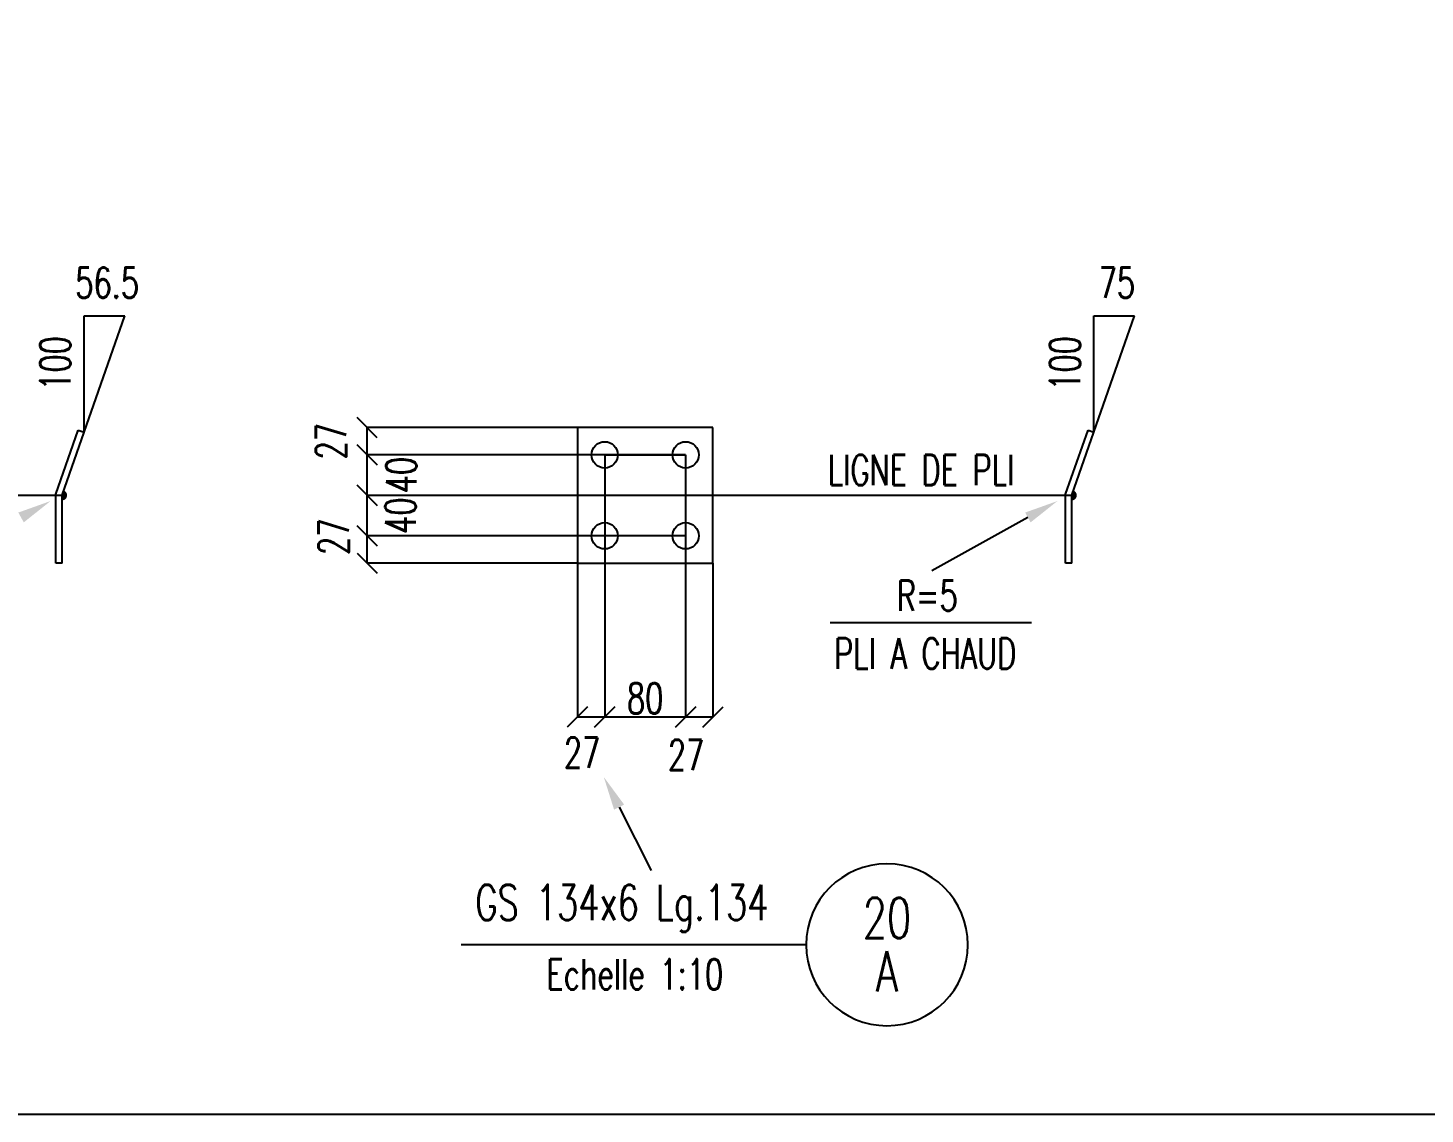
# Model space of a CAD drawing. Header units: feet. Extents: x 261 to 12426, y 75 to 8685.
# Drawn here: x 6269 to 8340, y 75 to 1685 of the extents above; entities that cross this region are included whole.
import ezdxf
from ezdxf.enums import TextEntityAlignment as Align

# ---------------------------------------------------------------- set-up
doc = ezdxf.new("R2010")
doc.units = ezdxf.units.FT
doc.header["$LTSCALE"] = 150
doc.header["$MEASUREMENT"] = 0
doc.linetypes.add('DASHDOT', pattern=[1, 0.5, -0.25, 0, -0.25])
doc.layers.get('0').update_dxf_attribs({"linetype": 'CONTINUOUS'})
for name, color, linetype in [('BOLLINI_5', 7, 'CONTINUOUS'), ('FORI', 2, 'CONTINUOUS'), ('LINEE_PIASTRE', 2, 'CONTINUOUS'), ('LS', 7, 'CONTINUOUS'), ('MZ', 6, 'DASHDOT'), ('PIASTRE', 5, 'CONTINUOUS'), ('PIEGA_F_34071_50', 2, 'CONTINUOUS'), ('QT_MPR', 7, 'CONTINUOUS'), ('SEZIONI', 7, 'CONTINUOUS')]:
    doc.layers.add(name, color=color, linetype=linetype)
doc.styles.add('PIEGATI', font='ROMANS8.shx', dxfattribs={"width": 0.7})
doc.styles.add('QUOTE', font='ROMANS8.SHX', dxfattribs={"width": 0.7})
doc.styles.add('RQL', font='ROMANS8.SHX', dxfattribs={"width": 0.7})
doc.styles.add('RS', font='ROMANS8.shx', dxfattribs={"width": 0.7})
doc.styles.get("Standard").update_dxf_attribs({"font": 'ROMANS8.SHX', "width": 0.7})
doc.dimstyles.new('TRATTO', dxfattribs={"dimscale": 0, "dimtxt": 45, "dimasz": 30, "dimexe": 0, "dimexo": 0.06, "dimgap": 5, "dimtad": 1, "dimzin": 0, "dimdsep": 46, "dimtxsty": 'RS', "dimblk1": 'OBLIQUE', "dimblk2": 'OBLIQUE', "dimsah": 1, "dimcen": 0.09, "dimclrd": 2, "dimclre": 2, "dimclrt": 7, "dimadec": 0, "dimazin": 0, "dimtfac": 1, "dimtix": 1, "dimtmove": 2, "dimatfit": 3, "dimfxl": 1, "dimtolj": 1, "dimtzin": 0, "dimarcsym": 0})

# ---------------------------------------------------------------- blocks, each defined once
blk = doc.blocks.new('16')
blk.add_circle((0, 0), 1)
blk = doc.blocks.new('MRKR_98')
blk.add_point((0, 0))
at = {"color": 7, "style": 'QUOTE', "width": 0.5, "flags": 1}
for tag, p in [('TI', (3.7, 6.8)), ('NFORI', (3.7, 5.3)), ('AUX2', (3.7, 4.9)), ('FAM', (3.7, 4.5)), ('AUX1', (3.7, 4.2)), ('COMMESSA', (3.7, 3.8)), ('SPESSORE', (3.7, 2.5)), ('SV', (3.7, 1.8)), ('QUA', (3.7, 1.1)), ('DI_S', (3.7, 6.4)), ('D_S', (3.7, 6)), ('E_S', (3.7, 5.7)), ('MD', (3.7, 3.5)), ('MP', (3.7, 3.2)), ('LARGHEZZA', (3.7, 2.8)), ('NP', (3.7, 2.1)), ('PESO', (3.7, 1.4)), ('LUN', (3.7, 0.8)), ('PROF', (3.7, 0.4)), ('POS', (3.7, 0.1))]:
    blk.add_attdef(tag, p, '', height=0.2, dxfattribs=at)
at = {"color": 7, "flags": 1}
for tag, p in [('LAV1', (5.3, 6.9)), ('LAV2', (5.3, 6.5)), ('LAV3', (5.3, 6.2)), ('LAV4', (5.3, 5.9)), ('LAV5', (5.3, 5.5)), ('LAV6', (5.3, 5.2)), ('LAV7', (5.3, 4.9)), ('LAV8', (5.3, 4.5)), ('LAV9', (5.3, 4.2)), ('LAV10', (5.3, 3.9))]:
    blk.add_attdef(tag, p, '', height=0.2, dxfattribs=at)
blk = doc.blocks.new('_OBLIQUE')
at = {"color": 0, "linetype": 'ByBlock'}
blk.add_line((-0.5, -0.5), (0.5, 0.5), dxfattribs=at)
blk = doc.blocks.new('*D210')
at = {"layer": 'QT_MPR', "color": 2, "lineweight": -2, "transparency": 16777216}
for p, q in [((7243.6, 932.4), (6771.7, 932.4)), ((6771.7, 891.9), (6771.7, 932.4)), ((7083.1, 891.9), (6771.7, 891.9))]:
    blk.add_line(p, q, dxfattribs=at)
at = {"layer": 'QT_MPR', "color": 2, "lineweight": -2, "transparency": 16777216, "xscale": 30, "yscale": 30, "zscale": 30}
for p, rotation in [((6771.7, 932.4), 90), ((6771.7, 891.9), 270)]:
    blk.add_blockref('_OBLIQUE', p, dxfattribs=dict(at, rotation=rotation))
at = {"layer": 'QT_MPR', "color": 7, "transparency": 16777216, "insert": (6721.8, 931), "char_height": 45, "attachment_point": 5, "rotation": 90, "style": 'RS'}
blk.add_mtext('\\A1;27', dxfattribs=at)
blk = doc.blocks.new('*D211')
at = {"layer": 'QT_MPR', "color": 2, "lineweight": -2, "transparency": 16777216}
for p, q in [((7083.1, 992.4), (6771.7, 992.4)), ((6771.7, 932.4), (6771.7, 992.4)), ((7243.6, 932.4), (6771.7, 932.4))]:
    blk.add_line(p, q, dxfattribs=at)
at = {"layer": 'QT_MPR', "color": 2, "lineweight": -2, "transparency": 16777216, "xscale": 30, "yscale": 30, "zscale": 30}
for p, rotation in [((6771.7, 992.4), 90), ((6771.7, 932.4), 270)]:
    blk.add_blockref('_OBLIQUE', p, dxfattribs=dict(at, rotation=rotation))
at = {"layer": 'QT_MPR', "color": 7, "transparency": 16777216, "insert": (6821.1, 962.2), "char_height": 45, "attachment_point": 5, "rotation": 90, "style": 'RS'}
blk.add_mtext('\\A1;40', dxfattribs=at)
blk = doc.blocks.new('*D212')
at = {"layer": 'QT_MPR', "color": 2, "lineweight": -2, "transparency": 16777216}
for p, q in [((7083.1, 1092.9), (6771.7, 1092.9)), ((6771.7, 1052.4), (6771.7, 1092.9)), ((7123.6, 1052.4), (6771.7, 1052.4))]:
    blk.add_line(p, q, dxfattribs=at)
at = {"layer": 'QT_MPR', "color": 2, "lineweight": -2, "transparency": 16777216, "xscale": 30, "yscale": 30, "zscale": 30}
for p, rotation in [((6771.7, 1092.9), 90), ((6771.7, 1052.4), 270)]:
    blk.add_blockref('_OBLIQUE', p, dxfattribs=dict(at, rotation=rotation))
at = {"layer": 'QT_MPR', "color": 7, "transparency": 16777216, "insert": (6717.9, 1072.7), "char_height": 45, "attachment_point": 5, "rotation": 90, "style": 'RS'}
blk.add_mtext('\\A1;27', dxfattribs=at)
blk = doc.blocks.new('*D213')
at = {"layer": 'QT_MPR', "color": 2, "lineweight": -2, "transparency": 16777216}
for p, q in [((7243.7, 1052.4), (7243.7, 663.9)), ((7123.7, 932.4), (7123.7, 663.9)), ((7123.7, 663.9), (7243.7, 663.9))]:
    blk.add_line(p, q, dxfattribs=at)
at = {"layer": 'QT_MPR', "color": 2, "lineweight": -2, "transparency": 16777216, "xscale": 30, "yscale": 30, "zscale": 30, "rotation": 180}
blk.add_blockref('_OBLIQUE', (7123.7, 663.9), dxfattribs=at)
at = {"layer": 'QT_MPR', "color": 2, "lineweight": -2, "transparency": 16777216, "xscale": 30, "yscale": 30, "zscale": 30}
blk.add_blockref('_OBLIQUE', (7243.7, 663.9), dxfattribs=at)
at = {"layer": 'QT_MPR', "color": 7, "transparency": 16777216, "insert": (7183.7, 691.4), "char_height": 45, "attachment_point": 5, "style": 'RS'}
blk.add_mtext('\\A1;80', dxfattribs=at)
blk = doc.blocks.new('*D214')
at = {"layer": 'QT_MPR', "color": 2, "lineweight": -2, "transparency": 16777216}
for p, q in [((7123.7, 932.4), (7123.7, 663.9)), ((7083.2, 891.9), (7083.2, 663.9)), ((7083.2, 663.9), (7123.7, 663.9))]:
    blk.add_line(p, q, dxfattribs=at)
at = {"layer": 'QT_MPR', "color": 2, "lineweight": -2, "transparency": 16777216, "xscale": 30, "yscale": 30, "zscale": 30, "rotation": 180}
blk.add_blockref('_OBLIQUE', (7083.2, 663.9), dxfattribs=at)
at = {"layer": 'QT_MPR', "color": 2, "lineweight": -2, "transparency": 16777216, "xscale": 30, "yscale": 30, "zscale": 30}
blk.add_blockref('_OBLIQUE', (7123.7, 663.9), dxfattribs=at)
at = {"layer": 'QT_MPR', "color": 7, "transparency": 16777216, "insert": (7090.2, 610.9), "char_height": 45, "attachment_point": 5, "style": 'RS'}
blk.add_mtext('\\A1;27', dxfattribs=at)
blk = doc.blocks.new('*D215')
at = {"layer": 'QT_MPR', "color": 2, "lineweight": -2, "transparency": 16777216}
for p, q in [((7243.7, 1052.4), (7243.7, 663.9)), ((7284.2, 891.9), (7284.2, 663.9)), ((7243.7, 663.9), (7284.2, 663.9))]:
    blk.add_line(p, q, dxfattribs=at)
at = {"layer": 'QT_MPR', "color": 2, "lineweight": -2, "transparency": 16777216, "xscale": 30, "yscale": 30, "zscale": 30, "rotation": 180}
blk.add_blockref('_OBLIQUE', (7243.7, 663.9), dxfattribs=at)
at = {"layer": 'QT_MPR', "color": 2, "lineweight": -2, "transparency": 16777216, "xscale": 30, "yscale": 30, "zscale": 30}
blk.add_blockref('_OBLIQUE', (7284.2, 663.9), dxfattribs=at)
at = {"layer": 'QT_MPR', "color": 7, "transparency": 16777216, "insert": (7244.3, 607.5), "char_height": 45, "attachment_point": 5, "style": 'RS'}
blk.add_mtext('\\A1;27', dxfattribs=at)
blk = doc.blocks.new('*D216')
at = {"layer": 'QT_MPR', "color": 2, "lineweight": -2, "transparency": 16777216}
for p, q in [((7243.6, 1052.4), (6771.7, 1052.4)), ((6771.7, 992.4), (6771.7, 1052.4)), ((7083.1, 992.4), (6771.7, 992.4))]:
    blk.add_line(p, q, dxfattribs=at)
at = {"layer": 'QT_MPR', "color": 2, "lineweight": -2, "transparency": 16777216, "xscale": 30, "yscale": 30, "zscale": 30}
for p, rotation in [((6771.7, 1052.4), 90), ((6771.7, 992.4), 270)]:
    blk.add_blockref('_OBLIQUE', p, dxfattribs=dict(at, rotation=rotation))
at = {"layer": 'QT_MPR', "color": 7, "transparency": 16777216, "insert": (6822.2, 1022.4), "char_height": 45, "attachment_point": 5, "rotation": 90, "style": 'RS'}
blk.add_mtext('\\A1;40', dxfattribs=at)
blk = doc.blocks.new('LPIEGA')
at = {"color": 0, "linetype": 'ByBlock'}
blk.add_line((0, 0), (1, 0), dxfattribs=at)
at = {"color": 0}
for tag, p in [('VUOTO3', (1, 13)), ('VUOTO2', (1, 11)), ('VUOTO1', (1, 9))]:
    blk.add_attdef(tag, p, '', height=1, dxfattribs=at)
at = {"color": 0, "flags": 1}
for tag, p in [('ANG_PIE', (1, 7)), ('INC_PIE', (1, 5)), ('CF', (1, 3)), ('RAGGIO', (1, 1))]:
    blk.add_attdef(tag, p, '', height=1, dxfattribs=at)
blk = doc.blocks.new('YYY')
blk.add_circle((0, 0), 8)
at = {"color": 3, "style": 'RQL', "width": 0.7}
for tag, p in [('POS3', (0, 0.65)), ('POS2', (0, -4.63))]:
    blk.add_attdef(tag, text='', height=4, dxfattribs=at).set_placement(p, align=Align.CENTER)
at = {"style": 'RQL', "width": 0.7, "flags": 1}
blk.add_attdef('TIPO', text='', height=3, dxfattribs=at).set_placement((0, 0), align=Align.MIDDLE_CENTER)

msp = doc.modelspace()

# ---------------------------------------------------------------- linework, layer by layer
at = {"layer": 'LINEE_PIASTRE'}
for p, q in [((7083.203, 1092.937), (7083.203, 891.937)), ((7284.203, 1092.937), (7083.203, 1092.937)), ((7284.203, 891.937), (7284.203, 1092.937)), ((7083.203, 891.937), (7284.203, 891.937))]:
    msp.add_line(p, q, dxfattribs=at)
at = {"layer": 'LS', "color": 6}
for p, q in [((6352.08, 1085.851), (6412.57, 1258.678)), ((6352.08, 1085.851), (6352.08, 1258.678)), ((6352.08, 1258.678), (6412.57, 1258.678)), ((7848.587, 1085.851), (7909.076, 1258.678)), ((7848.587, 1258.678), (7909.076, 1258.678)), ((7848.587, 1085.851), (7848.587, 1258.678)), ((7123.703, 1052.437), (7243.703, 1052.437)), ((5787.696, 992.437), (6319.385, 992.437)), ((7284.203, 992.437), (7815.892, 992.437)), ((7756.534, 803.605), (7457.771, 803.605)), ((7422.129, 326.018), (6910.802, 326.018))]:
    msp.add_line(p, q, dxfattribs=at)
at = {"layer": 'LS', "color": 2}
msp.add_line((7123.703, 1052.437), (7123.703, 932.437), dxfattribs=at)
at = {"layer": 'LS', "color": 8}
msp.add_lwpolyline([(260.882, 8685), (260.882, 75), (9800.882, 75), (9800.882, 1275), (12425.882, 1275), (12425.882, 8685), (260.882, 8685)], close=True, dxfattribs=at)
at = {"layer": 'LS', "color": 6, "const_width": 7.5}
for points in [[(6319.385, 988.687, 0.41421356), (6323.135, 992.437, 0.31870785), (6320.624, 995.976, 0.31870785)], [(7815.892, 988.687, 0.41421356), (7819.642, 992.437, 0.31870785), (7817.131, 995.976, 0.31870785)]]:
    msp.add_lwpolyline(points, format="xyb", dxfattribs=at)
at = {"layer": 'LS', "color": 6}
for points in [[(7750.973, 959.635), (7608.635, 880.495)], [(7145.051, 530.166), (7192.831, 436.166)]]:
    msp.add_lwpolyline(points, dxfattribs=at)
for points in [[(6254.654, 966.918), (6302.403, 983.932), (6262.753, 952.352)], [(7746.924, 966.918), (7794.673, 983.932), (7755.023, 952.352)], [(7137.623, 526.39), (7122.395, 574.738), (7152.48, 533.942)]]:
    msp.add_solid(points, dxfattribs=at)
at = {"layer": 'MZ'}
msp.add_line((7083.203, 992.437), (7284.203, 992.437), dxfattribs=at)
at = {"layer": 'PIEGA_F_34071_50'}
for p, q in [((6310.385, 993.966), (6343.585, 1088.824)), ((6319.385, 992.437), (6352.08, 1085.851)), ((6343.585, 1088.824), (6352.08, 1085.851)), ((7806.892, 993.966), (7840.092, 1088.824)), ((7815.892, 992.437), (7848.587, 1085.851)), ((7840.092, 1088.824), (7848.587, 1085.851)), ((6310.385, 891.937), (6310.385, 993.966)), ((7806.892, 891.937), (7806.892, 993.966))]:
    msp.add_line(p, q, dxfattribs=at)
at = {"layer": 'SEZIONI', "color": 2}
for p, q in [((6319.385, 891.937), (6319.385, 992.437)), ((7815.892, 891.937), (7815.892, 992.437)), ((6319.385, 891.937), (6310.385, 891.937)), ((7815.892, 891.937), (7806.892, 891.937))]:
    msp.add_line(p, q, dxfattribs=at)

# ---------------------------------------------------------------- block references
at = {"layer": 'BOLLINI_5'}
ref = msp.add_blockref('YYY', (7542.117, 326.018), dxfattribs=dict(at, xscale=-14.99978124361964, yscale=14.99978124357598, zscale=14.99978124359379))
ref.add_attrib('POS3', '20', dxfattribs={"layer": '0', "color": 3, "height": 59.9991, "style": 'RQL', "width": 0.7}).set_placement((7542.117, 335.723), align=Align.CENTER)
ref.add_attrib('POS2', 'A', dxfattribs={"layer": '0', "color": 3, "height": 59.999, "style": 'RQL', "width": 0.7}).set_placement((7542.117, 256.563), align=Align.CENTER)
at = {"layer": 'FORI', "xscale": 19.5, "yscale": 19.5, "zscale": 19.5, "rotation": 179.671179474}
for p in [(7123.703, 1052.437), (7243.703, 1052.437), (7123.703, 932.437), (7243.703, 932.437)]:
    msp.add_blockref('16', p, dxfattribs=at)
at = {"layer": 'PIASTRE'}
ref = msp.add_blockref('MRKR_98', (7083.203, 891.937), dxfattribs=dict(at, xscale=1.5, yscale=1.5, zscale=1.5))
ref.add_attrib('PROF', 'GS 134x6 Lg.134', (6931.867, 362.588), dxfattribs={"layer": '0', "color": 2, "height": 52.5, "style": 'PIEGATI', "width": 0.7})
at = {"layer": 'PIEGA_F_34071_50'}
ref = msp.add_blockref('LPIEGA', (7083.203, 992.437), dxfattribs=dict(at, xscale=201, zscale=201))
ref.add_attrib('RAGGIO', 'R=5', (7556.607, 821.25), dxfattribs={"layer": '0', "color": 7, "height": 45, "style": 'RS', "width": 0.7})
ref.add_attrib('CF', 'PLI A CHAUD', (7463.803, 735.395), dxfattribs={"layer": '0', "color": 7, "height": 45, "style": 'RS', "width": 0.7})

# ---------------------------------------------------------------- texts
at = {"layer": 'LS', "color": 7, "style": 'RS', "width": 0.7}
for s, p in [('56.5', (6386.358, 1307.539)), ('75', (7882.865, 1307.539))]:
    msp.add_text(s, height=45, dxfattribs=at).set_placement(p, align=Align.MIDDLE)
for p in [(6309.351, 1187.986), (7805.858, 1187.986)]:
    msp.add_text('100', height=45, rotation=90, dxfattribs=at).set_placement(p, align=Align.MIDDLE)
for s, p in [('LIGNE DE PLI ', (7454.34, 1007.41)), ('Echelle 1:10', (7037.442, 259.699))]:
    msp.add_text(s, height=45, dxfattribs=at).set_placement(p)

# ---------------------------------------------------------------- dimensions: what is measured, and where the dimension line sits
at = {"layer": 'QT_MPR'}
for base, p1, p2, text, picture, middle in [((6771.735, 1092.937), (7123.703, 1052.437), (7083.203, 1092.937), '27', '*D212', (6717.901, 1072.687)), ((6771.735, 1052.437), (7083.203, 992.437), (7243.703, 1052.437), '40', '*D216', (6822.159, 1022.437)), ((6771.735, 992.437), (7243.703, 932.437), (7083.203, 992.437), '40', '*D211', (6821.09, 962.2)), ((6771.735, 932.437), (7083.203, 891.937), (7243.703, 932.437), '27', '*D210', (6721.781, 931.011))]:
    dim = msp.add_linear_dim(base=base, p1=p1, p2=p2, angle=90, text=text, dimstyle='TRATTO', override={"dimscale": 1}, dxfattribs=at)
    dim.commit()
    dim.dimension.update_dxf_attribs({"geometry": picture, "text_midpoint": middle, "dimtype": 160})
dim = msp.add_linear_dim(base=(7243.703, 663.882), p1=(7123.703, 932.437), p2=(7243.703, 1052.437), text='80', dimstyle='TRATTO', override={"dimscale": 1}, dxfattribs=at)
dim.commit()
dim.dimension.update_dxf_attribs({"geometry": '*D213', "text_midpoint": (7183.703, 691.382)})
for base, p1, p2, picture, middle in [((7284.203, 663.882), (7243.703, 1052.437), (7284.203, 891.937), '*D215', (7244.258, 607.498)), ((7123.703, 663.882), (7083.203, 891.937), (7123.703, 932.437), '*D214', (7090.204, 610.919))]:
    dim = msp.add_linear_dim(base=base, p1=p1, p2=p2, text='27', dimstyle='TRATTO', override={"dimscale": 1}, dxfattribs=at)
    dim.commit()
    dim.dimension.update_dxf_attribs({"geometry": picture, "text_midpoint": middle, "dimtype": 160})

doc.saveas('drawing.dxf')
